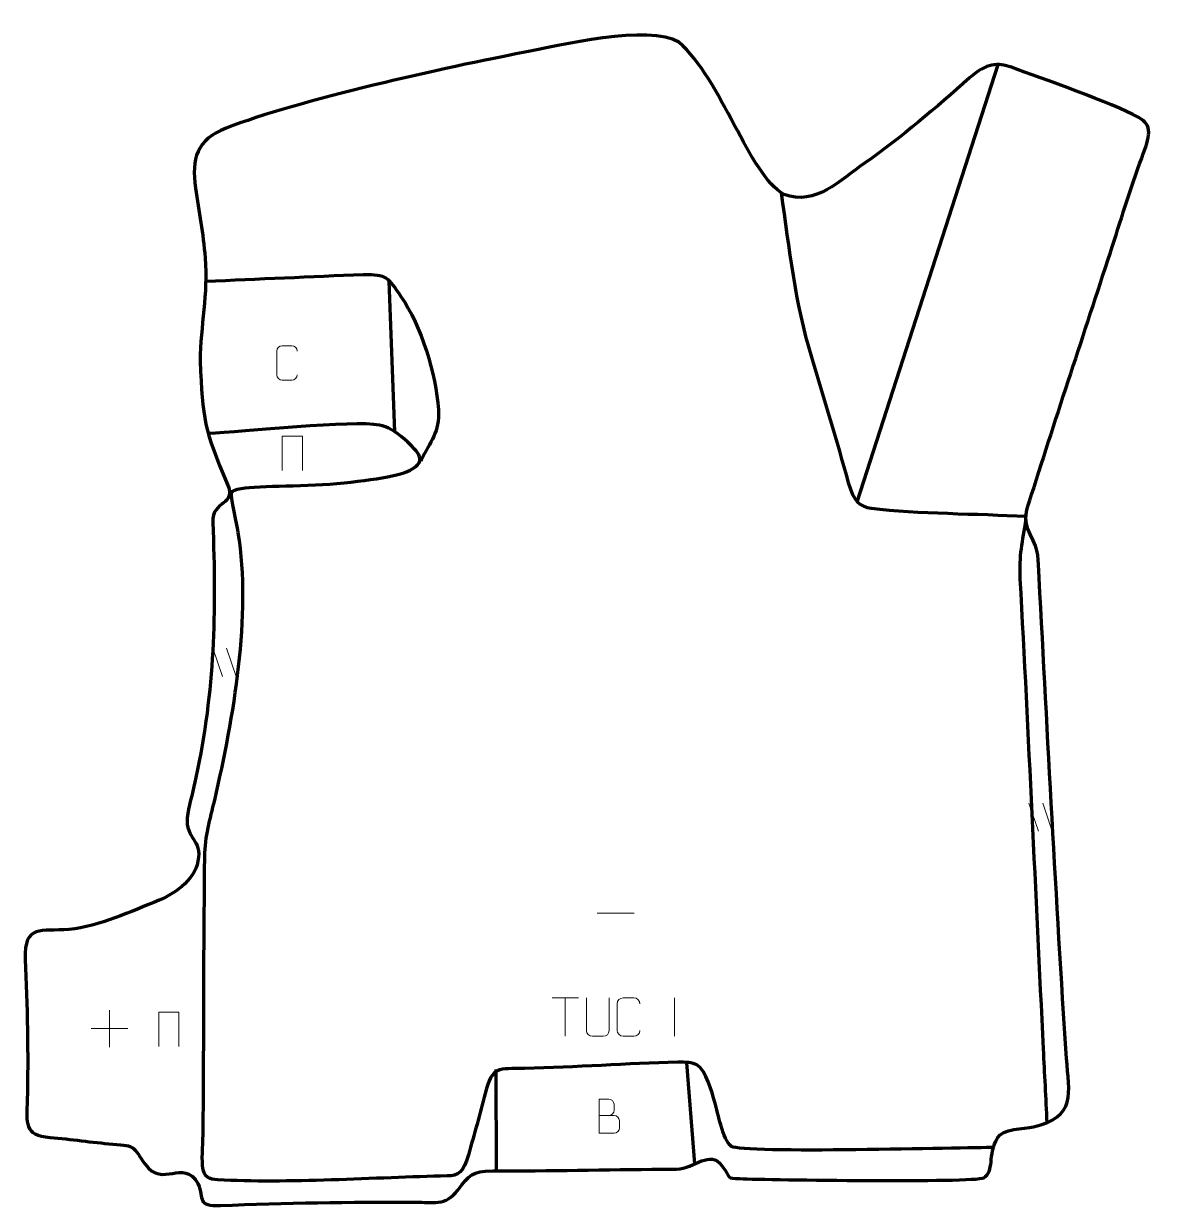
# Model space of a CAD drawing. Header units: millimetres. Extents: x -601 to 134, y 46 to 816.
import ezdxf

# ---------------------------------------------------------------- set-up
doc = ezdxf.new("R2010")
doc.units = ezdxf.units.MM
doc.header["$MEASUREMENT"] = 0
doc.layers.add('layer 1', color=7, linetype='Continuous')
doc.layers.add('layer 2', color=7, linetype='Continuous')

msp = doc.modelspace()

# ---------------------------------------------------------------- linework, layer by layer
at = {"layer": 'layer 1', "color": 140, "lineweight": 158}
for points in [[(-58.4627, 504.8832), (-58.4627, 504.8832), (33.2885, 789.7495), (33.2885, 789.7495)], [(-363.6148, 648.612), (-363.6148, 648.612), (-359.8977, 550.4098), (-359.8977, 550.4098)], [(-169.6668, 139.3234), (-169.6668, 139.3234), (-164.5529, 73.3733), (-164.5529, 73.3733)], [(-294.0214, 134.9601), (-294.0214, 134.9601), (-293.6097, 68.9717), (-293.6097, 68.9717)]]:
    msp.add_open_spline(points, degree=3, dxfattribs=at)
for points, knots in [([(-108.0646, 706.2385), (-102.831, 669.1021), (-99.2292, 635.2707), (-88.3801, 599.0053), (-88.3801, 599.0053), (-80.1628, 571.7984), (-71.9798, 544.701), (-64.3225, 517.3281), (-64.3225, 517.3281), (-60.8452, 504.8514), (-56.5434, 501.5509), (-49.4794, 500.6813), (-49.4794, 500.6813), (-19.3175, 496.97), (19.9678, 497.1888), (51.3641, 495.3649)], [0, 0, 0, 0, 0.2, 0.2, 0.2, 0.2, 0.4, 0.4, 0.4, 0.4, 0.6, 0.6, 0.6, 0.6, 1, 1, 1, 1]), ([(-482.866, 648.5805), (-448.6672, 649.981), (-414.4752, 651.5887), (-380.2952, 653), (-380.2952, 653), (-365.0365, 653.2527), (-364.0753, 650.7582), (-355.709, 638.5604), (-355.709, 638.5604), (-342.4541, 619.2352), (-332.8945, 588.0369), (-331.3001, 564.7422), (-331.3001, 564.7422), (-330.3141, 550.3365), (-336.7111, 544.0632), (-342.5384, 531.9025), (-342.5384, 531.9025), (-342.5384, 531.9025), (-342.8309, 531.2921), (-342.8309, 531.2921)], [0, 0, 0, 0, 0.16666667, 0.16666667, 0.16666667, 0.16666667, 0.33333333, 0.33333333, 0.33333333, 0.33333333, 0.5, 0.5, 0.5, 0.5, 0.66666667, 0.66666667, 0.66666667, 0.66666667, 1, 1, 1, 1]), ([(30.4076, 84.063), (12.4581, 84.1209), (-134.1349, 79.949), (-140.4162, 84.8497), (-140.4162, 84.8497), (-146.3368, 89.469), (-148.9109, 106.0314), (-151.2883, 113.6806), (-151.2883, 113.6806), (-153.3263, 120.238), (-156.7068, 134.4868), (-162.948, 137.8922), (-162.948, 137.8922), (-165.8117, 139.4547), (-170.4436, 139.8081), (-175.4084, 139.6781), (-175.4084, 139.6781), (-208.4332, 138.813), (-241.8172, 136.4687), (-275.1937, 135.6404), (-275.1937, 135.6404), (-292.2985, 135.2213), (-296.415, 137.5023), (-300.8044, 119.3701), (-300.8044, 119.3701), (-304.1015, 106.0673), (-308.0803, 92.5564), (-311.7559, 79.3092), (-311.7559, 79.3092), (-314.9607, 67.7589), (-318.1413, 65.7405), (-325.6859, 65.5752), (-325.6859, 65.5752), (-371.3665, 64.5756), (-431.2227, 60.4746), (-475.0426, 63.0692), (-475.0426, 63.0692), (-480.6978, 63.404), (-484.2082, 64.4144), (-484.9192, 72.1309), (-484.9192, 72.1309), (-485.5467, 78.9421), (-484.6115, 87.955), (-484.5185, 95.0939), (-484.5185, 95.0939), (-484.4611, 104.5971), (-484.4037, 114.1004), (-484.3463, 123.6036), (-484.3463, 123.6036), (-484.0472, 173.6065), (-484.1697, 223.7552), (-483.4976, 273.7363), (-483.4976, 273.7363), (-483.3193, 286.9987), (-480.0019, 297.699), (-477.0423, 310.5156), (-477.0423, 310.5156), (-464.7014, 363.9594), (-452.9613, 430.9678), (-461.7081, 484.7016), (-461.7081, 484.7016), (-462.1651, 487.5086), (-466.8564, 509.8085), (-466.0899, 510.9512), (-466.0899, 510.9512), (-462.8993, 515.7082), (-437.7373, 514.4152), (-411.4363, 515.7819), (-411.4363, 515.7819), (-386.4826, 517.0785), (-360.4398, 520.97), (-352.1901, 524.373), (-352.1901, 524.373), (-337.2783, 530.524), (-343.8552, 537.0198), (-353.273, 545.3714), (-353.273, 545.3714), (-359.6282, 551.007), (-364.4624, 553.6493), (-369.6341, 554.7271), (-369.6341, 554.7271), (-386.1535, 558.1698), (-459.4104, 550.3938), (-481.1987, 549.2609)], [0, 0, 0, 0, 0.04545455, 0.04545455, 0.04545455, 0.04545455, 0.09090909, 0.09090909, 0.09090909, 0.09090909, 0.13636364, 0.13636364, 0.13636364, 0.13636364, 0.18181818, 0.18181818, 0.18181818, 0.18181818, 0.22727273, 0.22727273, 0.22727273, 0.22727273, 0.27272727, 0.27272727, 0.27272727, 0.27272727, 0.31818182, 0.31818182, 0.31818182, 0.31818182, 0.36363636, 0.36363636, 0.36363636, 0.36363636, 0.40909091, 0.40909091, 0.40909091, 0.40909091, 0.45454545, 0.45454545, 0.45454545, 0.45454545, 0.5, 0.5, 0.5, 0.5, 0.54545455, 0.54545455, 0.54545455, 0.54545455, 0.59090909, 0.59090909, 0.59090909, 0.59090909, 0.63636364, 0.63636364, 0.63636364, 0.63636364, 0.68181818, 0.68181818, 0.68181818, 0.68181818, 0.72727273, 0.72727273, 0.72727273, 0.72727273, 0.77272727, 0.77272727, 0.77272727, 0.77272727, 0.81818182, 0.81818182, 0.81818182, 0.81818182, 0.86363636, 0.86363636, 0.86363636, 0.86363636, 0.90909091, 0.90909091, 0.90909091, 0.90909091, 1, 1, 1, 1]), ([(51.3482, 493.4028), (48.9428, 478.6439), (46.6804, 469.8522), (47.5048, 454.5372), (47.5048, 454.5372), (52.9936, 352.5624), (57.6066, 250.3526), (62.625, 148.3336), (62.625, 148.3336), (63.4126, 132.323), (64.2001, 116.3124), (64.9877, 100.3018)], [0, 0, 0, 0, 0.25, 0.25, 0.25, 0.25, 0.5, 0.5, 0.5, 0.5, 1, 1, 1, 1])]:
    msp.add_open_spline(points, degree=3, knots=knots, dxfattribs=at)
at = {"layer": 'layer 2', "color": 242, "lineweight": 158}
msp.add_open_spline([(-276.2226, 797.4798), (-253.4827, 801.8646), (-193.919, 816.3614), (-174.6918, 804.2418), (-174.6918, 804.2418), (-146.7906, 780.1955), (-129.1711, 717.9486), (-106.287, 705.1385), (-106.287, 705.1385), (-85.6395, 697.3681), (-69.5668, 714.4851), (-53.6644, 725.5478), (-53.6644, 725.5478), (-29.0364, 742.7505), (-7.6872, 761.185), (14.7096, 781.062), (14.7096, 781.062), (25.8221, 790.9244), (33.0488, 791.1096), (41.9101, 787.9049), (41.9101, 787.9049), (61.8611, 780.69), (107.4262, 764.6988), (124.4843, 755.3962), (124.4843, 755.3962), (134.3755, 750.0019), (132.1922, 743.3555), (126.779, 728.7955), (126.779, 728.7955), (119.4334, 709.0382), (112.9634, 687.4298), (106.399, 667.2549), (106.399, 667.2549), (89.3055, 614.7268), (71.7387, 562.1392), (55.0867, 509.4941), (55.0867, 509.4941), (51.796, 499.4895), (49.0401, 493.6731), (54.178, 483.7657), (54.178, 483.7657), (60.3638, 471.8376), (59.2388, 468.6609), (59.9651, 455.2972), (59.9651, 455.2972), (65.6349, 351.004), (70.9124, 246.3133), (77.8073, 142.1185), (77.8073, 142.1185), (79.5941, 119.2286), (84.473, 104.0734), (56.2809, 97.6427), (56.2809, 97.6427), (50.0841, 96.4004), (36.1124, 96.2135), (32.8346, 90.4513), (32.8346, 90.4513), (26.3302, 79.017), (31.1332, 68.6481), (23.8987, 64.3554), (23.8987, 64.3554), (16.448, 61.1294), (-116.2786, 63.121), (-134.9098, 63.808), (-134.9098, 63.808), (-143.9978, 64.1431), (-140.5418, 63.9098), (-146.4233, 72.0267), (-146.4233, 72.0267), (-154.4769, 83.1414), (-164.4837, 70.3877), (-176.2244, 69.9601), (-176.2244, 69.9601), (-179.2242, 69.8508), (-182.3773, 69.9148), (-185.3867, 69.9145), (-185.3867, 69.9145), (-222.2461, 69.8417), (-259.0119, 68.6269), (-295.9193, 68.9925), (-295.9193, 68.9925), (-309.849, 68.5725), (-310.8173, 66.3766), (-318.6215, 56.372), (-318.6215, 56.372), (-326.8907, 45.7714), (-334.6299, 48.5457), (-346.7352, 48.536), (-346.7352, 48.536), (-388.0959, 48.5029), (-431.877, 48.2272), (-473.1956, 46.2476), (-473.1956, 46.2476), (-488.9204, 45.8311), (-483.7331, 50.4169), (-487.9427, 60.6377), (-487.9427, 60.6377), (-497.8108, 77.4963), (-510.7796, 57.1789), (-522.3715, 73.2191), (-522.3715, 73.2191), (-530.5745, 84.5699), (-528.0212, 85.214), (-543.4076, 86.3645), (-543.4076, 86.3645), (-557.1455, 87.4379), (-570.5601, 89.5735), (-584.2716, 90.6499), (-584.2716, 90.6499), (-601.4896, 92.0014), (-599.5173, 100.2003), (-599.1507, 114.9419), (-599.1507, 114.9419), (-598.4215, 144.2617), (-599.0942, 177.3118), (-600.5249, 206.6784), (-600.5249, 206.6784), (-601.1749, 230.0214), (-590.462, 224.5541), (-571.9559, 226.1839), (-571.9559, 226.1839), (-551.8821, 228.423), (-531.8778, 237.7196), (-513.2053, 245.2144), (-513.2053, 245.2144), (-501.5882, 250.244), (-488.9332, 259.5339), (-487.547, 273.1763), (-487.547, 273.1763), (-486.2983, 285.4665), (-497.4692, 286.5102), (-494.6023, 301.6768), (-494.6023, 301.6768), (-493.1928, 309.134), (-490.8897, 317.424), (-489.2588, 325.0939), (-489.2588, 325.0939), (-477.0255, 382.4432), (-476.0093, 432.7082), (-478.2698, 491.2733), (-478.2698, 491.2733), (-478.8666, 506.7351), (-462.5356, 501.6253), (-468.8603, 516.5073), (-468.8603, 516.5073), (-483.7262, 551.4867), (-485.096, 558.6317), (-486.5072, 596.4306), (-486.5072, 596.4306), (-486.3953, 619.8014), (-481.3144, 639.7777), (-483.2621, 663.77), (-483.2621, 663.77), (-484.6147, 679.9022), (-487.2009, 693.4977), (-489.5202, 709.2713), (-489.5202, 709.2713), (-492.3359, 728.421), (-488.8556, 740.6595), (-469.5874, 748.251), (-469.5874, 748.251), (-424.4415, 766.0383), (-323.7741, 788.561), (-276.2226, 797.4798)], degree=3, knots=[0, 0, 0, 0, 0.02380952, 0.02380952, 0.02380952, 0.02380952, 0.04761905, 0.04761905, 0.04761905, 0.04761905, 0.07142857, 0.07142857, 0.07142857, 0.07142857, 0.0952381, 0.0952381, 0.0952381, 0.0952381, 0.11904762, 0.11904762, 0.11904762, 0.11904762, 0.14285714, 0.14285714, 0.14285714, 0.14285714, 0.16666667, 0.16666667, 0.16666667, 0.16666667, 0.19047619, 0.19047619, 0.19047619, 0.19047619, 0.21428571, 0.21428571, 0.21428571, 0.21428571, 0.23809524, 0.23809524, 0.23809524, 0.23809524, 0.26190476, 0.26190476, 0.26190476, 0.26190476, 0.28571429, 0.28571429, 0.28571429, 0.28571429, 0.30952381, 0.30952381, 0.30952381, 0.30952381, 0.33333333, 0.33333333, 0.33333333, 0.33333333, 0.35714286, 0.35714286, 0.35714286, 0.35714286, 0.38095238, 0.38095238, 0.38095238, 0.38095238, 0.4047619, 0.4047619, 0.4047619, 0.4047619, 0.42857143, 0.42857143, 0.42857143, 0.42857143, 0.45238095, 0.45238095, 0.45238095, 0.45238095, 0.47619048, 0.47619048, 0.47619048, 0.47619048, 0.5, 0.5, 0.5, 0.5, 0.52380952, 0.52380952, 0.52380952, 0.52380952, 0.54761905, 0.54761905, 0.54761905, 0.54761905, 0.57142857, 0.57142857, 0.57142857, 0.57142857, 0.5952381, 0.5952381, 0.5952381, 0.5952381, 0.61904762, 0.61904762, 0.61904762, 0.61904762, 0.64285714, 0.64285714, 0.64285714, 0.64285714, 0.66666667, 0.66666667, 0.66666667, 0.66666667, 0.69047619, 0.69047619, 0.69047619, 0.69047619, 0.71428571, 0.71428571, 0.71428571, 0.71428571, 0.73809524, 0.73809524, 0.73809524, 0.73809524, 0.76190476, 0.76190476, 0.76190476, 0.76190476, 0.78571429, 0.78571429, 0.78571429, 0.78571429, 0.80952381, 0.80952381, 0.80952381, 0.80952381, 0.83333333, 0.83333333, 0.83333333, 0.83333333, 0.85714286, 0.85714286, 0.85714286, 0.85714286, 0.88095238, 0.88095238, 0.88095238, 0.88095238, 0.9047619, 0.9047619, 0.9047619, 0.9047619, 0.92857143, 0.92857143, 0.92857143, 0.92857143, 0.95238095, 0.95238095, 0.95238095, 0.95238095, 1, 1, 1, 1], dxfattribs=at)
at = {"layer": 'layer 2', "color": 250, "lineweight": 9}
for points, knots in [([(-423.2736, 587.5557), (-423.3988, 585.4747), (-424.901, 584.1495), (-426.8247, 584.1398), (-426.8247, 584.1398), (-428.9133, 584.1401), (-431.0019, 584.1401), (-433.0902, 584.1398), (-433.0902, 584.1398), (-434.8144, 584.0454), (-436.5808, 585.7333), (-436.5708, 587.5401), (-436.5708, 587.5401), (-436.5704, 592.7083), (-436.5704, 597.876), (-436.5708, 603.0434), (-436.5708, 603.0434), (-436.567, 604.9585), (-435.0025, 606.4984), (-433.0746, 606.4863), (-433.0746, 606.4863), (-430.9916, 606.4863), (-428.9081, 606.4863), (-426.8247, 606.4863), (-426.8247, 606.4863), (-425.0812, 606.5181), (-423.2975, 605.1822), (-423.2736, 602.9988)], [0, 0, 0, 0, 0.125, 0.125, 0.125, 0.125, 0.25, 0.25, 0.25, 0.25, 0.375, 0.375, 0.375, 0.375, 0.5, 0.5, 0.5, 0.5, 0.625, 0.625, 0.625, 0.625, 0.75, 0.75, 0.75, 0.75, 1, 1, 1, 1]), ([(-433.0078, 525.1487), (-433.0078, 525.1487), (-433.0078, 547.499), (-433.0078, 547.499), (-433.0078, 547.499), (-433.0078, 547.499), (-419.8895, 547.499), (-419.8895, 547.499), (-419.8895, 547.499), (-419.8895, 547.499), (-419.8895, 525.1487), (-419.8895, 525.1487)], [0, 0, 0, 0, 0.25, 0.25, 0.25, 0.25, 0.5, 0.5, 0.5, 0.5, 1, 1, 1, 1]), ([(-220.1548, 181.563), (-220.1552, 176.0235), (-220.0594, 165.8217), (-220.059, 160.2813), (-220.059, 160.2813), (-220.1988, 158.0418), (-221.876, 156.6156), (-224.0237, 156.6051), (-224.0237, 156.6051), (-226.3556, 156.6055), (-228.6875, 156.6055), (-231.019, 156.6051), (-231.019, 156.6051), (-232.944, 156.5036), (-234.9161, 158.3201), (-234.9049, 160.2646), (-234.9049, 160.2646), (-234.9046, 165.8265), (-234.8092, 176.0019), (-234.8096, 181.563)], [0, 0, 0, 0, 0.16666667, 0.16666667, 0.16666667, 0.16666667, 0.33333333, 0.33333333, 0.33333333, 0.33333333, 0.5, 0.5, 0.5, 0.5, 0.66666667, 0.66666667, 0.66666667, 0.66666667, 1, 1, 1, 1]), ([(-200.059, 160.423), (-200.1988, 158.0996), (-201.876, 156.62), (-204.0237, 156.6092), (-204.0237, 156.6092), (-206.3556, 156.6096), (-208.6875, 156.6096), (-211.019, 156.6092), (-211.019, 156.6092), (-212.944, 156.5038), (-214.9161, 158.3883), (-214.9049, 160.4056), (-214.9049, 160.4056), (-214.9045, 166.1757), (-214.9045, 171.9454), (-214.9049, 177.7147), (-214.9049, 177.7147), (-214.9007, 179.8528), (-213.154, 181.572), (-211.0016, 181.5585), (-211.0016, 181.5585), (-208.6759, 181.5585), (-206.3498, 181.5585), (-204.0237, 181.5585), (-204.0237, 181.5585), (-202.0771, 181.594), (-200.0857, 180.1025), (-200.059, 177.6649)], [0, 0, 0, 0, 0.125, 0.125, 0.125, 0.125, 0.25, 0.25, 0.25, 0.25, 0.375, 0.375, 0.375, 0.375, 0.5, 0.5, 0.5, 0.5, 0.625, 0.625, 0.625, 0.625, 0.75, 0.75, 0.75, 0.75, 1, 1, 1, 1]), ([(-513.4411, 149.9066), (-513.4411, 149.9066), (-513.4411, 172.2569), (-513.4411, 172.2569), (-513.4411, 172.2569), (-513.4411, 172.2569), (-500.3228, 172.2569), (-500.3228, 172.2569), (-500.3228, 172.2569), (-500.3228, 172.2569), (-500.3228, 149.9066), (-500.3228, 149.9066)], [0, 0, 0, 0, 0.25, 0.25, 0.25, 0.25, 0.5, 0.5, 0.5, 0.5, 1, 1, 1, 1]), ([(-226.7088, 104.9606), (-223.4498, 104.961), (-220.1904, 104.961), (-216.9307, 104.9606), (-216.9307, 104.9606), (-215.1614, 104.9451), (-213.4385, 103.3901), (-213.4385, 101.5543), (-213.4385, 101.5543), (-213.4388, 100.5435), (-213.4388, 97.8122), (-213.4385, 96.8011), (-213.4385, 96.8011), (-213.4226, 95.137), (-214.8039, 93.3332), (-216.8833, 93.3484), (-216.8833, 93.3484), (-220.1433, 93.3487), (-223.403, 93.3487), (-226.6623, 93.3484), (-226.6623, 93.3484), (-226.6623, 100.7988), (-226.6623, 108.2489), (-226.6623, 115.6987), (-226.6623, 115.6987), (-224.5362, 115.6987), (-222.4098, 115.6987), (-220.2833, 115.6987), (-220.2833, 115.6987), (-218.7778, 115.7145), (-216.8998, 114.0033), (-216.8839, 112.2456), (-216.8839, 112.2456), (-216.8843, 110.395), (-216.8843, 110.2643), (-216.8839, 108.4134), (-216.8839, 108.4134), (-216.8685, 106.5628), (-218.5294, 104.9451), (-220.3298, 104.9606)], [0, 0, 0, 0, 0.09090909, 0.09090909, 0.09090909, 0.09090909, 0.18181818, 0.18181818, 0.18181818, 0.18181818, 0.27272727, 0.27272727, 0.27272727, 0.27272727, 0.36363636, 0.36363636, 0.36363636, 0.36363636, 0.45454545, 0.45454545, 0.45454545, 0.45454545, 0.54545455, 0.54545455, 0.54545455, 0.54545455, 0.63636364, 0.63636364, 0.63636364, 0.63636364, 0.72727273, 0.72727273, 0.72727273, 0.72727273, 0.81818182, 0.81818182, 0.81818182, 0.81818182, 1, 1, 1, 1])]:
    msp.add_open_spline(points, degree=3, knots=knots, dxfattribs=at)
for points in [[(-478.2513, 409.3842), (-478.2513, 409.3842), (-472.0295, 391.0267), (-472.0295, 391.0267)], [(-469.3294, 409.3842), (-469.3294, 409.3842), (-463.1076, 391.0267), (-463.1076, 391.0267)], [(53.3737, 308.5175), (53.3737, 308.5175), (59.5955, 290.16), (59.5955, 290.16)], [(62.2956, 308.5175), (62.2956, 308.5175), (68.5174, 290.16), (68.5174, 290.16)], [(-227.8293, 236.8154), (-227.8293, 236.8154), (-203.8513, 236.8154), (-203.8513, 236.8154)], [(-257.1542, 181.5356), (-257.1542, 181.5356), (-240.167, 181.5356), (-240.167, 181.5356)], [(-248.6604, 156.6056), (-248.6604, 156.6056), (-248.6604, 181.5591), (-248.6604, 181.5591)], [(-177.482, 181.5691), (-177.482, 181.5691), (-177.482, 156.595), (-177.482, 156.595)], [(-545.579, 173.5629), (-545.579, 173.5629), (-545.579, 149.585), (-545.579, 149.585)], [(-557.5679, 161.5739), (-557.5679, 161.5739), (-533.59, 161.5739), (-533.59, 161.5739)]]:
    msp.add_open_spline(points, degree=3, dxfattribs=at)

doc.saveas('drawing.dxf')
